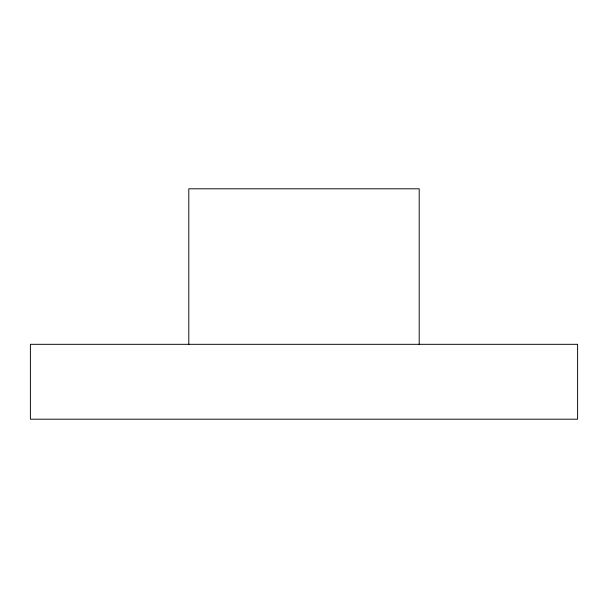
<?xml version="1.0" encoding="UTF-8"?>
<svg xmlns="http://www.w3.org/2000/svg" width="608" height="608" viewBox="0 0 608 608"><rect width="100%" height="100%" fill="white"/><g stroke="black" fill="none" stroke-linecap="round" stroke-linejoin="round"><path stroke-width="0.91" d="M419.201 344.318L419.201 188.799L188.799 188.799L188.799 344.318M577.6 344.318L30.4 344.318L30.4 419.201L577.6 419.201L577.6 344.318"/></g></svg>
